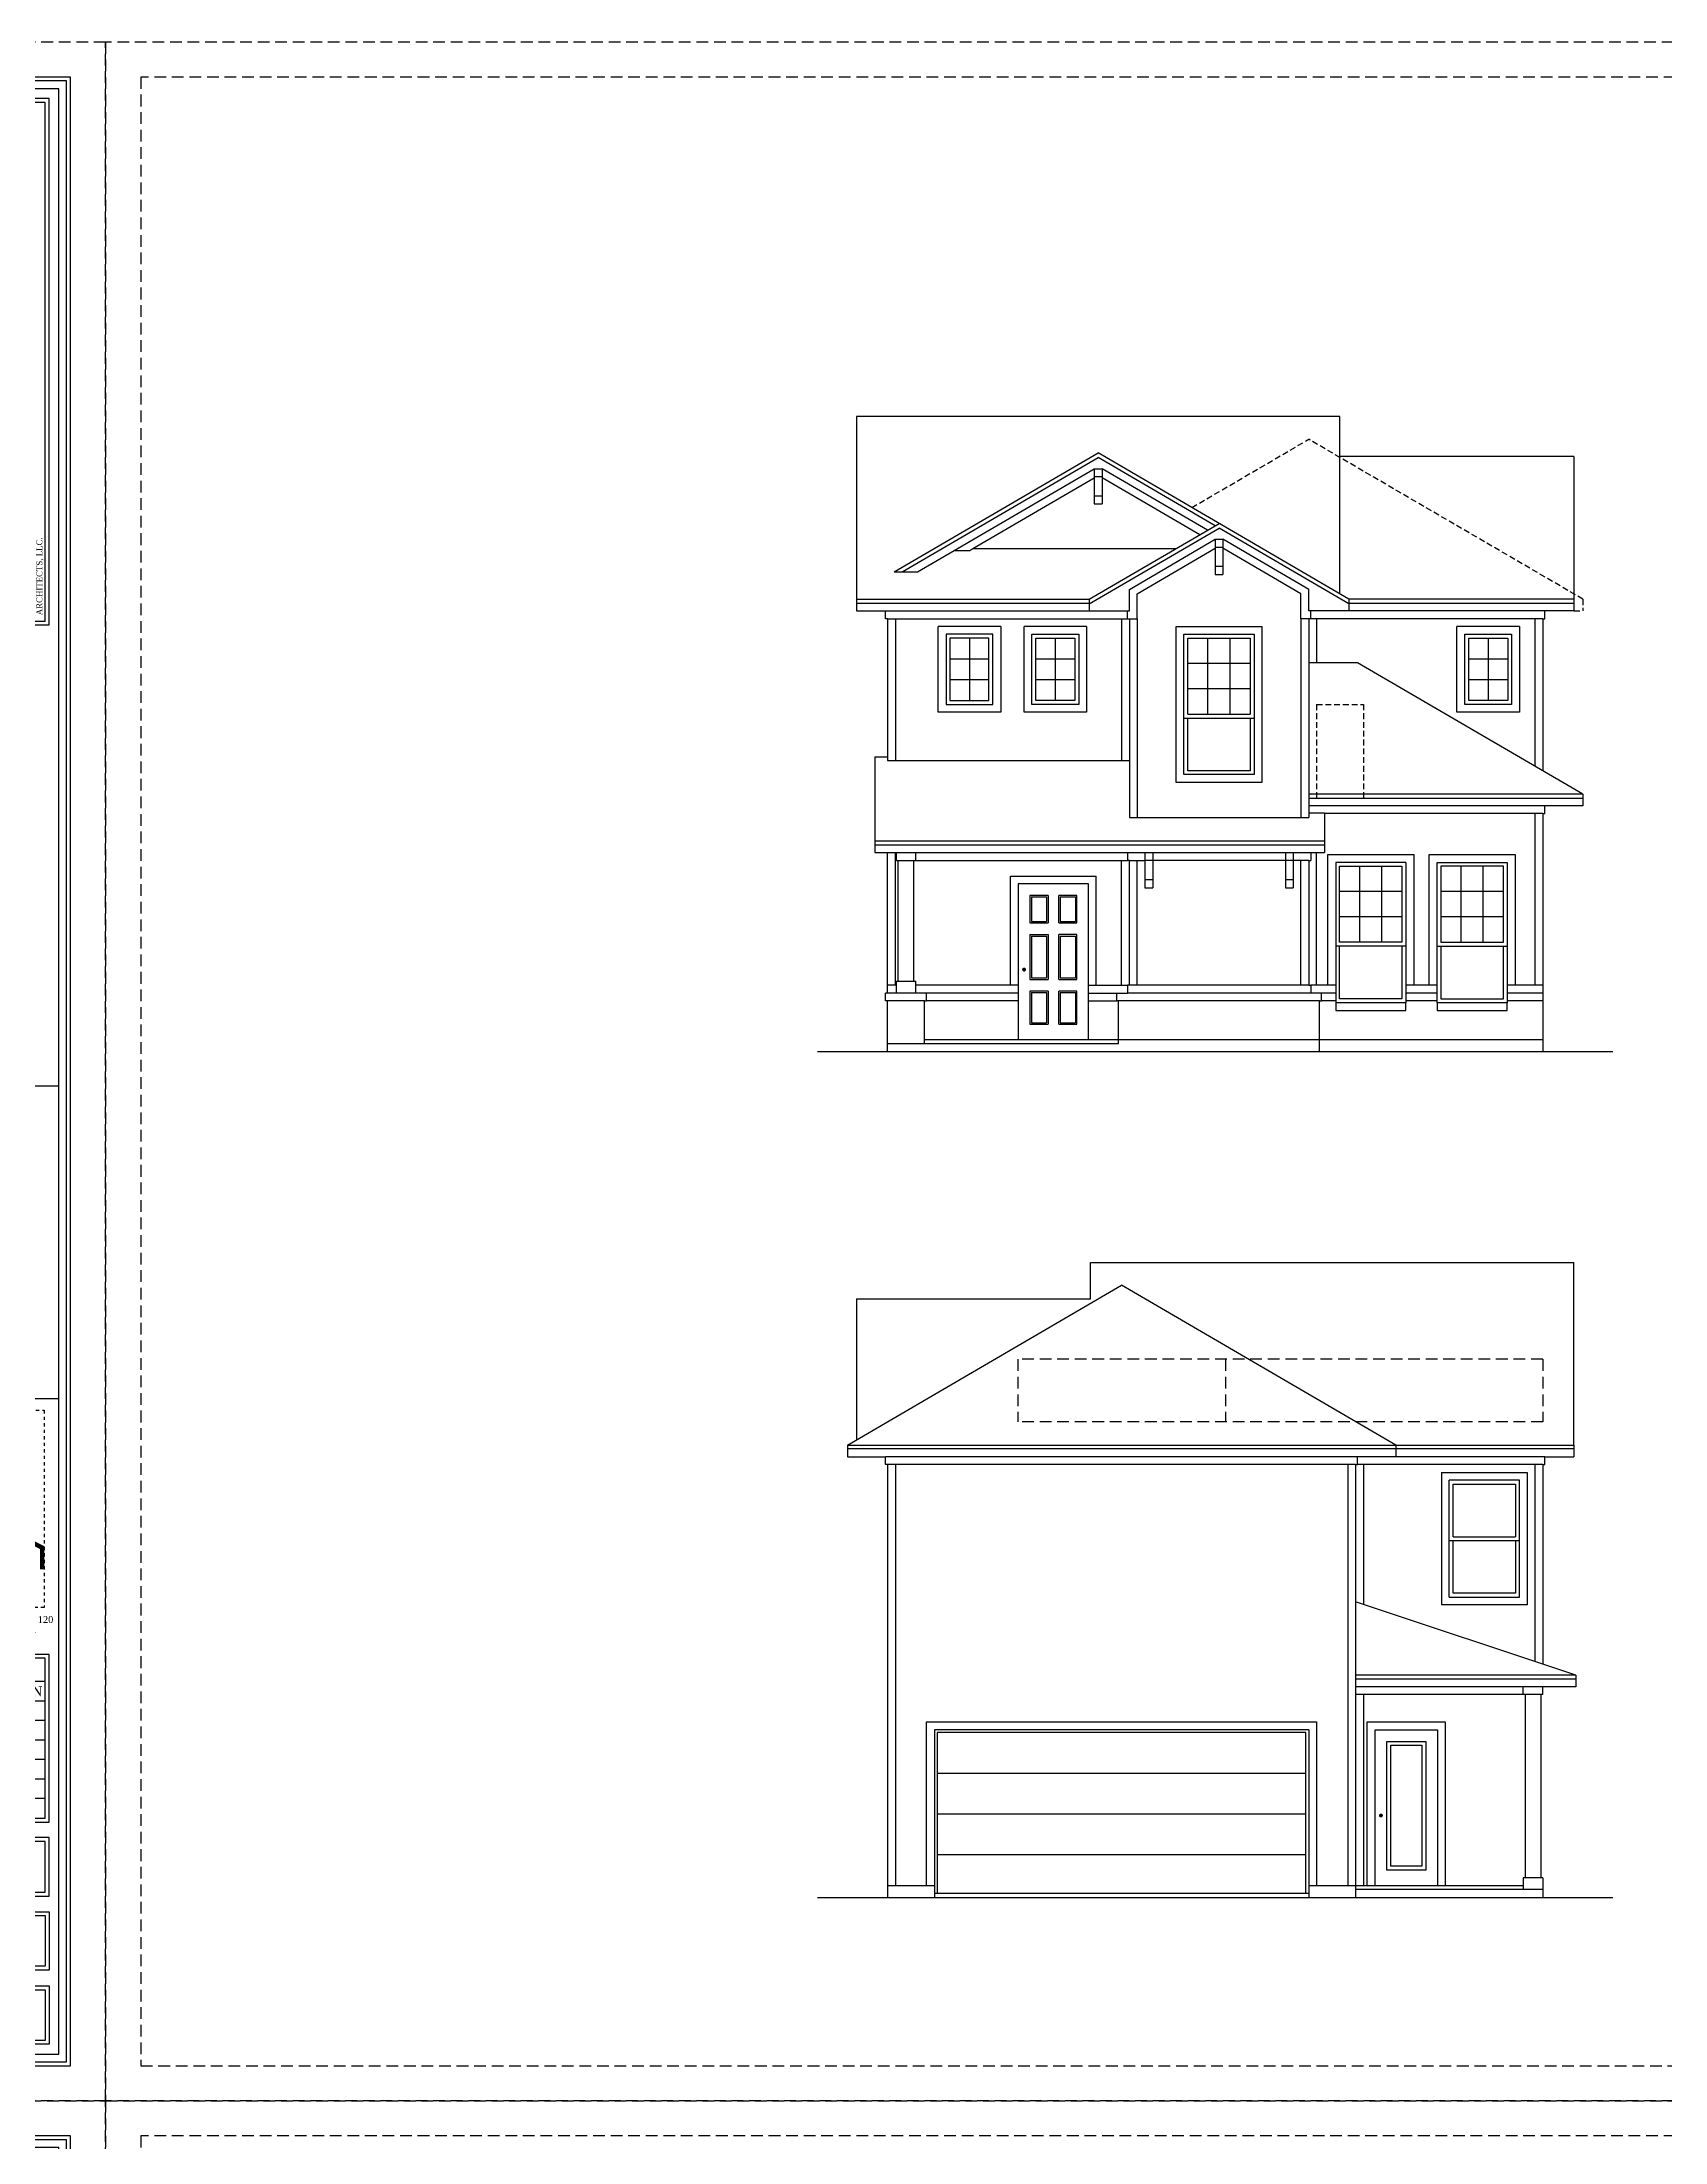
# Model space of a CAD drawing. Header units: inches. Extents: x 1062 to 6528, y -11616 to 5280.
# Drawn here: x 3231 to 4064, y -21 to 1056 of the extents above; entities that cross this region are included whole.
import ezdxf
from ezdxf.enums import TextEntityAlignment as Align

# ---------------------------------------------------------------- set-up
doc = ezdxf.new("R2010")
doc.units = ezdxf.units.IN
doc.header["$LTSCALE"] = 24
doc.header["$MEASUREMENT"] = 0
doc.header["$PDMODE"] = 35
doc.header["$PDSIZE"] = 5
for name, pattern in [('DASH', [0.1236, 0.0618, -0.0618]), ('HIDDEN', [0.375, 0.25, -0.125]), ('HIDDEN2', [0.1875, 0.125, -0.0625])]:
    doc.linetypes.add(name, pattern=pattern)
doc.layers.get('Defpoints').update_dxf_attribs({"color": 3, "linetype": 'HIDDEN'})
for name, color, linetype in [('A-WALL', 2, 'CONTINUOUS'), ('ELEV', 2, 'CONTINUOUS'), ('TB', 5, 'CONTINUOUS')]:
    doc.layers.add(name, color=color, linetype=linetype)
doc.styles.add('MtXpl_Century_Gothic', font='GOTHIC.TTF')
doc.styles.add('ROMANT', font='times.ttf')

# ---------------------------------------------------------------- blocks, each defined once
blk = doc.blocks.new('TB MIDTOWN LOGO')
at = {"layer": 'Defpoints', "linetype": 'DASH'}
blk.add_lwpolyline([(-36, 90), (36, 90), (36, 0), (-36, 0)], close=True, dxfattribs=at)
at = {"layer": 'TB', "color": 142, "true_color": 0x30ace0, "const_width": 2}
blk.add_lwpolyline([(-35, 17.39), (-35, 40.89), (-18, 49.39), (-18, 18.39), (-22, 18.39), (-22, 87.39), (-6, 79.39), (-6, 18.39), (-14, 18.39), (-14, 59.39), (-6, 64.72), (2, 59.39), (2, 18.39), (-2, 18.39), (-2, 44.39), (6, 49.72), (14, 44.39), (14, 18.39), (6, 18.39), (6, 56.39), (22, 64.39), (22, 18.39), (18, 18.39), (18, 35.89), (35, 27.39), (35, 17.39)], dxfattribs=at)
at = {"layer": 'TB', "color": 250, "linetype": 'DASH', "true_color": 0x1c2230, "insert": (0, 15.39), "char_height": 9.25, "width": 72, "attachment_point": 2, "style": 'MtXpl_Century_Gothic'}
blk.add_mtext('\\pxqd;MIDTOWN', dxfattribs=at)
at = {"layer": 'TB', "color": 142, "linetype": 'DASH', "true_color": 0x30ace0, "insert": (0, 3.68), "char_height": 3.5, "width": 72, "attachment_point": 2, "style": 'MtXpl_Century_Gothic'}
blk.add_mtext('\\pxqd;ARCHITECTS', dxfattribs=at)
blk = doc.blocks.new('TB CAMDEN 11X17')
at = {"layer": 'Defpoints', "color": 5}
blk.add_lwpolyline([(-1632, 0), (0, 0), (0, 1056), (-1632, 1056)], close=True, dxfattribs=at)
at = {"layer": 'Defpoints', "color": 7, "linetype": 'HIDDEN'}
blk.add_lwpolyline([(-1614, 18), (-512, 18), (-512, 1038), (-1614, 1038)], close=True, dxfattribs=at)
at = {"layer": 'TB', "color": 6}
for p, q in [((-120, 520.6), (-24, 520.6)), ((-120, 360.3), (-24, 360.3)), ((-31, 215), (-113, 215)), ((-31, 205), (-113, 205)), ((-31, 195), (-113, 195)), ((-31, 185), (-113, 185)), ((-31, 175), (-113, 175)), ((-31, 165), (-113, 165)), ((-31, 155), (-113, 155))]:
    blk.add_line(p, q, dxfattribs=at)
at = {"layer": 'TB', "color": 2}
for points in [[(-126, 18), (-18, 18), (-18, 1038), (-126, 1038)], [(-124, 20), (-20, 20), (-20, 1036), (-124, 1036)]]:
    blk.add_lwpolyline(points, close=True, dxfattribs=at)
at = {"layer": 'TB', "color": 6}
for points in [[(-120, 24), (-24, 24), (-24, 1032), (-120, 1032)], [(-115, 757), (-29, 757), (-29, 1027), (-115, 1027)], [(-113, 759), (-31, 759), (-31, 1025), (-113, 1025)], [(-115, 143), (-29, 143), (-29, 229), (-115, 229)], [(-113, 145), (-31, 145), (-31, 227), (-113, 227)], [(-115, 105), (-29, 105), (-29, 135), (-115, 135)], [(-113, 107), (-31, 107), (-31, 133), (-113, 133)], [(-115, 97), (-29, 97), (-29, 67), (-115, 67)], [(-113, 95), (-31, 95), (-31, 69), (-113, 69)], [(-115, 59), (-29, 59), (-29, 29), (-115, 29)], [(-113, 57), (-31, 57), (-31, 31), (-113, 31)]]:
    blk.add_lwpolyline(points, close=True, dxfattribs=at)
at = {"layer": 'TB', "linetype": 'DASH', "xscale": 1.125, "yscale": 1.125, "zscale": 1.125}
blk.add_blockref('TB MIDTOWN LOGO', (-72, 253), dxfattribs=at)
at = {"layer": 'TB', "color": 6, "insert": (-72, 762), "char_height": 3, "width": 260, "attachment_point": 4, "rotation": 90, "style": 'ROMANT'}
blk.add_mtext('\\pxqj;{\\H1.33333x;\\W1.4253;COPYRIGHT, MIDTOWN ARCHITECTS, LLC. - 2024\\P}THESE PLANS ARE INTENDED TO PROVIDE THE BASIC CONSTRUCTION INFORMATION NECESSARY TO  SUBSTANTIALLY COMPLETE THIS STRUCTURE.  THESE PLANS MUST BE VERIFIED AND CHECKED BY THE  BUILDER OR THE PERSON IN AUTHORITY OF THIS PROJECT.  ANY DISCREPANCY, ERROR, AND/OR OMISSION, IF  FOUND, IS TO BE BROUGHT TO THE IMMEDIATE ATTENTION OF THE DESIGNER BEFORE ANY CONSTRUCTION IS  COMMENCED OR PURCHASES MADE.  IT IS RECOMMENDED THAT THE OWNER OR BUILDER OBTAIN  COMPLETE ENGINEERING SERVICES, FOUNDATION, HVAC, AND STRUCTURAL, BEFORE BEGINNING  CONSTRUCTION OF ANY KIND.  NOTE: ALL FEDERAL, STATE, AND LOCAL CODES, ORDINANCES, AND  RESTRICTIONS TAKE PRECEDENCE OVER ANY PART OF THESE PLANS WHICH MAY CONFLICT WITH SAME, AND  MUST BE STRICTLY OBEYED AND FOLLOWED BEFORE AND DURING CONSTRUCTION.  THESE PLANS ARE  COPYRIGHTED AND ARE SUBJECT TO COPYRIGHT PROTECTION AS AN "ARCHITECTURAL WORK" UNDER SEC. 102  OF THE COPYRIGHT ACT, 17 U.S.O. AS AMENDED DECEMBER 1990 AND KNOWN AS ARCHITECTURAL  WORKS COPYRIGHT PROTECTION ACT OF 1990.  THE PROTECTION INCLUDES BUT IS NOT LIMITED TO THE  OVERALL FORM AS WELL AS THE ARRANGEMENT AND COMPOSITION OF SPACES AND ELEMENTS OF THE  DESIGN.  UNDER SUCH PROTECTION, UNAUTHORIZED USE OF THESE PLANS, WORK OR HOME REPRESENTED,  CAN LEGALLY RESULT IN THE CESSATION OF CONSTRUCTION OR BUILDINGS BEING SEIZED AND/ OR MONETARY  COMPENSATION TO MIDTOWN ARCHITECTS, LLC.', dxfattribs=at)
at = {"layer": 'TB', "color": 6, "attachment_point": 5, "style": 'ROMANT'}
for s, insert, char_height, width in [('1801 WITTINGTON PLACE, SUITE 120\\PFARMERS BRANCH, TX 75234\\PPHONE: 972-839-9429', (-72, 241), 3.5, 87.956), ('DESCRIPTION', (-57, 210), 5, 52)]:
    blk.add_mtext(s, dxfattribs=dict(at, insert=insert, char_height=char_height, width=width))
at = {"layer": 'TB', "color": 6, "style": 'ROMANT'}
for tag, p in [('S.NAME.1', (-87, 440.4)), ('S.NAME.2', (-69, 440.4)), ('S.NAME.3', (-51, 440.4))]:
    blk.add_attdef(tag, text='', height=12, rotation=90, dxfattribs=at).set_placement(p, align=Align.MIDDLE_CENTER)
for tag, p in [('SCALE', (-72, 113.5)), ('S.NUMBER', (-72, 37.5))]:
    blk.add_attdef(tag, text='', height=8, dxfattribs=at).set_placement(p, align=Align.MIDDLE_CENTER)
blk = doc.blocks.new('PLAN B')
at = {"layer": 'A-WALL', "color": 1}
blk.add_line((241, 199.4), (216, 199.4), dxfattribs=at)
at = {"layer": 'A-WALL'}
blk.add_line((224, 122.3), (216, 122.3), dxfattribs=at)
at = {"layer": 'Defpoints', "color": 3, "linetype": 'HIDDEN2'}
for p, q in [((156, 279), (216, 314)), ((356.6, 232), (216, 314)), ((356.6, 232), (356.6, 226)), ((352, 226), (356.6, 226)), ((220, 178), (244, 178)), ((220, 178), (220, 130)), ((244, 178), (244, 130)), ((220, 130), (244, 130))]:
    blk.add_line(p, q, dxfattribs=at)
at = {"layer": 'Defpoints', "color": 9, "linetype": 'HIDDEN2'}
blk.add_point((336, 0), dxfattribs=at)
at = {"layer": 'ELEV'}
for p, q in [((-16, 325.7), (-16, 226)), ((232, 325.7), (-16, 325.7)), ((232, 234.7), (232, 325.7)), ((3.4, 246), (108, 307)), ((236.6, 232), (108, 307)), ((352, 305.2), (232, 305.2)), ((352, 305.2), (352, 226)), ((103.4, 232), (170, 270.8)), ((15.3, 246), (34.2, 257)), ((34.2, 257), (42.1, 257)), ((42.1, 257), (43.8, 258)), ((3.4, 246), (15.3, 246)), ((-16, 232), (103.4, 232)), ((103.4, 232), (103.4, 226)), ((352, 232), (236.6, 232)), ((236.6, 232), (236.6, 226)), ((-16, 226), (-1, 226)), ((-1, 222), (-1, 226)), ((0, 222), (-1, 222)), ((0, 222), (0, 149.2)), ((103.4, 226), (123, 226)), ((123, 222), (123, 226)), ((123, 222), (124, 222)), ((124, 222), (124, 120)), ((216, 222), (216, 120)), ((217, 222), (216, 222)), ((236.6, 226), (217, 226)), ((217, 222), (217, 226)), ((336, 222), (336, 144)), ((336, 222), (337, 222)), ((352, 226), (337, 226)), ((337, 222), (337, 226)), ((356.6, 132), (241, 199.4)), ((-6.5, 151.2), (-6.5, 102)), ((-6.5, 151.2), (0, 151.2)), ((356.6, 132), (216, 132)), ((356.6, 132), (356.6, 126)), ((224, 122.3), (224, 102)), ((336, 122), (336, 0)), ((336, 122), (337, 122)), ((356.6, 126), (337, 126)), ((337, 122), (337, 126)), ((-6.5, 108), (224, 108)), ((-6.5, 102), (4.5, 102)), ((4.5, 98), (4.5, 102)), ((4.5, 98), (5.5, 98)), ((5.5, 36), (5.5, 98)), ((13.5, 36), (13.5, 98)), ((13.5, 98), (14.5, 98)), ((14.5, 102), (123, 102)), ((14.5, 98), (14.5, 102)), ((123, 102), (123, 98)), ((124, 98), (123, 98)), ((124, 34), (124, 98)), ((216, 98), (216, 34)), ((216, 98), (217, 98)), ((217, 102), (217, 98)), ((217, 102), (224, 102)), ((4.5, 30), (4.5, 36)), ((4.5, 36), (5.5, 36)), ((13.5, 36), (14.5, 36)), ((14.5, 30), (14.5, 36)), ((124, 34), (123, 34)), ((123, 34), (123, 30)), ((216, 34), (217, 34)), ((217, 34), (217, 30)), ((20, 30), (-1, 30)), ((-1, 26), (-1, 30)), ((0, 26), (-1, 26)), ((0, 0), (0, 26)), ((19, 4), (19, 26)), ((19, 26), (20, 26)), ((20, 26), (20, 30)), ((117.5, 26), (117.5, 30)), ((117.5, 30), (123, 30)), ((118.5, 26), (117.5, 26)), ((118.5, 4), (118.5, 26)), ((222.5, 30), (217, 30)), ((221.5, 0), (221.5, 26)), ((221.5, 26), (222.5, 26)), ((222.5, 26), (222.5, 30)), ((118.5, 4), (19, 4))]:
    blk.add_line(p, q, dxfattribs=at)
at = {"layer": 'ELEV', "color": 4}
for p, q in [((7.4, 246), (108, 304.7)), ((168, 269.7), (108, 304.7)), ((103.4, 229.7), (170, 268.5)), ((236.6, 229.7), (170, 268.5)), ((-16, 230), (103.4, 230)), ((236.6, 230), (352, 230)), ((52, 212), (32, 212)), ((32, 212), (32, 180)), ((42, 212), (42, 180)), ((52, 180), (52, 212)), ((76, 212), (96, 212)), ((76, 180), (76, 212)), ((86, 212), (86, 180)), ((96, 212), (96, 180)), ((154, 212), (186, 212)), ((154, 173), (154, 212)), ((164.3, 173), (164.3, 212)), ((175.7, 173), (175.7, 212)), ((186, 212), (186, 173)), ((298, 212), (318, 212)), ((298, 180), (298, 212)), ((308, 212), (308, 180)), ((318, 212), (318, 180)), ((52, 201.3), (32, 201.3)), ((96, 201.3), (76, 201.3)), ((186, 199), (154, 199)), ((318, 201.3), (298, 201.3)), ((52, 190.7), (32, 190.7)), ((96, 190.7), (76, 190.7)), ((186, 186), (154, 186)), ((318, 190.7), (298, 190.7)), ((32, 180), (52, 180)), ((96, 180), (76, 180)), ((154, 173), (186, 173)), ((318, 180), (298, 180)), ((152, 171), (188, 171)), ((154, 144), (154, 171)), ((186, 171), (186, 144)), ((186, 144), (154, 144)), ((216, 130), (356.6, 130)), ((-6.5, 106), (224, 106)), ((231.8, 56), (231.8, 95)), ((231.8, 95), (263.8, 95)), ((242.1, 56), (242.1, 95)), ((253.4, 56), (253.4, 95)), ((263.8, 95), (263.8, 56)), ((283.8, 95), (283.8, 56)), ((315.8, 95), (283.8, 95)), ((294.1, 56), (294.1, 95)), ((305.4, 56), (305.4, 95)), ((315.8, 56), (315.8, 95)), ((82.3, 80), (73, 80)), ((73, 80), (73, 66)), ((73.8, 79.3), (81.5, 79.3)), ((73.8, 79.3), (73.8, 66.7)), ((81.5, 79.3), (81.5, 66.7)), ((82.3, 80), (82.3, 66)), ((97, 80), (87.8, 80)), ((87.8, 66), (87.8, 80)), ((88.5, 79.3), (96.3, 79.3)), ((88.5, 79.3), (88.5, 66.7)), ((96.3, 79.3), (96.3, 66.7)), ((97, 66), (97, 80)), ((263.8, 82), (231.8, 82)), ((315.8, 82), (283.8, 82)), ((73, 66), (82.3, 66)), ((73.8, 66.7), (81.5, 66.7)), ((87.8, 66), (97, 66)), ((88.5, 66.7), (96.3, 66.7)), ((263.8, 69), (231.8, 69)), ((315.8, 69), (283.8, 69)), ((73, 60), (82.3, 60)), ((73, 60), (73, 37)), ((73.8, 59.2), (81.5, 59.2)), ((73.8, 59.2), (73.8, 37.8)), ((81.5, 59.2), (81.5, 37.8)), ((82.3, 60), (82.3, 37)), ((97, 60), (87.8, 60)), ((87.8, 37), (87.8, 60)), ((88.5, 59.2), (96.3, 59.2)), ((88.5, 59.2), (88.5, 37.8)), ((96.3, 59.2), (96.3, 37.8)), ((97, 37), (97, 60)), ((265.8, 54), (229.8, 54)), ((263.8, 56), (231.8, 56)), ((231.8, 27), (231.8, 54)), ((263.8, 54), (263.8, 27)), ((281.8, 54), (317.8, 54)), ((283.8, 56), (315.8, 56)), ((283.8, 54), (283.8, 27)), ((315.8, 27), (315.8, 54)), ((73, 37), (82.3, 37)), ((73.8, 37.8), (81.5, 37.8)), ((87.8, 37), (97, 37)), ((88.5, 37.8), (96.3, 37.8)), ((73, 31), (73, 14)), ((82.3, 31), (73, 31)), ((73.8, 30.3), (81.5, 30.3)), ((73.8, 30.3), (73.8, 14.7)), ((81.5, 30.3), (81.5, 14.7)), ((82.3, 31), (82.3, 14)), ((87.8, 14), (87.8, 31)), ((97, 31), (87.8, 31)), ((88.5, 30.3), (96.3, 30.3)), ((88.5, 30.3), (88.5, 14.7)), ((96.3, 30.3), (96.3, 14.7)), ((97, 14), (97, 31)), ((263.8, 27), (231.8, 27)), ((283.8, 27), (315.8, 27)), ((73, 14), (82.3, 14)), ((73.8, 14.7), (81.5, 14.7)), ((87.8, 14), (97, 14)), ((88.5, 14.7), (96.3, 14.7)), ((118.5, 6), (19, 6))]:
    blk.add_line(p, q, dxfattribs=at)
at = {"layer": 'ELEV', "color": 1}
for p, q in [((34.2, 257), (106, 298.9)), ((106, 298.9), (106, 280.9)), ((106, 298.9), (110, 298.9)), ((106, 294.9), (110, 294.9)), ((164, 267.4), (110, 298.9)), ((110, 298.9), (110, 280.9)), ((110, 284.9), (106, 284.9)), ((106, 280.9), (110, 280.9)), ((124, 237), (168, 262.7)), ((168, 262.7), (168, 244.7)), ((168, 262.7), (172, 262.7)), ((168, 258.7), (172, 258.7)), ((216, 237), (172, 262.7)), ((172, 262.7), (172, 244.7)), ((43.8, 258), (148, 258)), ((172, 248.7), (168, 248.7)), ((124, 226), (124, 237)), ((168, 244.7), (172, 244.7)), ((216, 226), (216, 237)), ((-1, 226), (103.4, 226)), ((123, 226), (124, 226)), ((217, 226), (216, 226)), ((337, 226), (236.6, 226)), ((54, 214), (30, 214)), ((30, 214), (30, 178)), ((54, 178), (54, 214)), ((74, 214), (98, 214)), ((74, 178), (74, 214)), ((98, 214), (98, 178)), ((152, 214), (188, 214)), ((152, 142), (152, 214)), ((188, 214), (188, 142)), ((296, 214), (320, 214)), ((296, 178), (296, 214)), ((320, 214), (320, 178)), ((30, 178), (54, 178)), ((98, 178), (74, 178)), ((320, 178), (296, 178)), ((0, 149.2), (124, 149.2)), ((188, 142), (152, 142)), ((124, 120), (216, 120)), ((337, 126), (216, 126)), ((0, 30), (0, 102)), ((4.5, 102), (14.5, 102)), ((14.5, 98), (123, 98)), ((123, 102), (217, 102)), ((132, 102), (132, 84)), ((136, 98), (132, 98)), ((136, 102), (136, 84)), ((204, 102), (204, 84)), ((208, 98), (204, 98)), ((208, 102), (208, 84)), ((265.8, 97), (229.8, 97)), ((229.8, 97), (229.8, 25)), ((265.8, 97), (265.8, 25)), ((281.8, 97), (317.8, 97)), ((281.8, 25), (281.8, 97)), ((317.8, 97), (317.8, 25)), ((136, 88), (132, 88)), ((208, 88), (204, 88)), ((103, 86), (67, 86)), ((67, 86), (67, 6)), ((103, 6), (103, 86)), ((132, 84), (136, 84)), ((204, 84), (208, 84)), ((67, 30), (20, 30)), ((103, 30), (117.5, 30)), ((217, 30), (123, 30)), ((229.8, 30), (222.5, 30)), ((281.8, 30), (265.8, 30)), ((336, 30), (317.8, 30))]:
    blk.add_line(p, q, dxfattribs=at)
at = {"layer": 'ELEV', "color": 6}
for p, q in [((43.8, 258), (106, 294.3)), ((160.1, 265), (110, 294.3)), ((128, 234.8), (168, 258.1)), ((212, 234.8), (172, 258.1)), ((128, 222), (128, 234.8)), ((212, 222), (212, 234.8)), ((0, 222), (123, 222)), ((4, 222), (4, 149.2)), ((26, 174), (26, 218)), ((58, 218), (26, 218)), ((58, 218), (58, 174)), ((102, 218), (70, 218)), ((70, 174), (70, 218)), ((102, 218), (102, 174)), ((120, 222), (120, 149.2)), ((124, 222), (128, 222)), ((128, 222), (128, 120)), ((148, 218), (192, 218)), ((148, 138), (148, 218)), ((192, 218), (192, 138)), ((212, 222), (212, 120)), ((216, 222), (212, 222)), ((336, 222), (217, 222)), ((220, 222), (220, 199.4)), ((324, 218), (292, 218)), ((292, 174), (292, 218)), ((324, 218), (324, 174)), ((332, 222), (332, 146.3)), ((58, 174), (26, 174)), ((102, 174), (70, 174)), ((324, 174), (292, 174)), ((192, 138), (148, 138)), ((336, 122), (224, 122)), ((332, 122), (332, 34)), ((4, 34), (4, 102)), ((5.5, 98), (13.5, 98)), ((120, 34), (120, 98)), ((124, 98), (132, 98)), ((128, 34), (128, 98)), ((204, 98), (136, 98)), ((216, 98), (208, 98)), ((212, 34), (212, 98)), ((220, 34), (220, 102)), ((225.8, 34), (225.8, 101)), ((225.8, 101), (269.8, 101)), ((269.8, 101), (269.8, 34)), ((277.8, 101), (321.8, 101)), ((277.8, 34), (277.8, 101)), ((321.8, 101), (321.8, 34)), ((63, 34), (63, 90)), ((63, 90), (107, 90)), ((107, 34), (107, 90)), ((4.5, 34), (0, 34)), ((5.5, 36), (13.5, 36)), ((67, 34), (14.5, 34)), ((103, 34), (123, 34)), ((216, 34), (124, 34)), ((229.8, 34), (217, 34)), ((281.8, 34), (265.8, 34)), ((336, 34), (317.8, 34)), ((19, 26), (0, 26)), ((67, 26), (20, 26)), ((103, 26), (117.5, 26)), ((221.5, 26), (118.5, 26)), ((229.8, 26), (222.5, 26)), ((229.8, 25), (229.8, 25)), ((281.8, 26), (265.8, 26)), ((281.8, 25), (281.8, 25)), ((336, 26), (317.8, 26)), ((19, 4), (0, 4)), ((336, 6), (118.5, 6))]:
    blk.add_line(p, q, dxfattribs=at)
at = {"layer": 'ELEV', "color": 3}
blk.add_line((-36, 0), (372, 0), dxfattribs=at)
at = {"layer": 'ELEV', "color": 4, "const_width": 1}
blk.add_lwpolyline([(70.5, 42, 1), (69.5, 42, 1)], format="xyb", close=True, dxfattribs=at)
at = {"layer": 'ELEV', "color": 6}
for points in [[(265.8, 25), (229.8, 25), (229.8, 21), (265.8, 21)], [(317.8, 25), (281.8, 25), (281.8, 21), (317.8, 21)]]:
    blk.add_lwpolyline(points, close=True, dxfattribs=at)

msp = doc.modelspace()

# ---------------------------------------------------------------- linework, layer by layer
at = {"layer": 'A-WALL'}
for p in [(4017, 336.34305), (4002, 330.34305)]:
    msp.add_line(p, (4017, 330.34305), dxfattribs=at)
at = {"layer": 'Defpoints'}
for p, q in [((3731.76495, 380.34305), (3731.76495, 348.34305)), ((4001, 380.34305), (3731.76495, 380.34305)), ((3838.23505, 380.34305), (3838.23505, 348.34305)), ((4001, 380.34305), (4001, 348.34305)), ((4001, 348.34305), (3731.76495, 348.34305))]:
    msp.add_line(p, q, dxfattribs=at)
at = {"layer": 'Defpoints', "color": 9, "linetype": 'HIDDEN2'}
msp.add_point((4001, 104.34305), dxfattribs=at)
at = {"layer": 'ELEV'}
for p, q in [((3769, 430.00971), (4017, 430.00971)), ((3769, 411.30138), (3769, 430.00971)), ((4017, 336.34305), (4017, 430.00971)), ((3644.42857, 336.34305), (3785, 418.34305)), ((3649, 411.30138), (3649, 339.00971)), ((3649, 411.30138), (3769, 411.30138)), ((3925.57143, 336.34305), (3785, 418.34305)), ((3644.42857, 336.34305), (4017, 336.34305)), ((3644.42857, 336.34305), (3644.42857, 330.34305)), ((3925.57143, 336.34305), (3925.57143, 330.34305)), ((3644.42857, 330.34305), (3664, 330.34305)), ((3664, 326.34305), (3664, 330.34305)), ((3665, 326.34305), (3664, 326.34305)), ((3665, 326.34305), (3665, 104.34305)), ((3905, 326.34305), (3905, 104.34305)), ((3905, 326.34305), (3906, 326.34305)), ((3925.57143, 330.34305), (3906, 330.34305)), ((3906, 326.34305), (3906, 330.34305)), ((4001, 326.34305), (4001, 224.00971)), ((4001, 326.34305), (4002, 326.34305)), ((4002, 326.34305), (4002, 330.34305)), ((4018, 218.34305), (3905, 256.00971)), ((4018, 218.34305), (3905, 218.34305)), ((4018, 218.34305), (4018, 212.34305)), ((3991, 212.34305), (3905, 212.34305)), ((3991, 208.34305), (3991, 212.34305)), ((3992, 208.34305), (3991, 208.34305)), ((3992, 208.34305), (3992, 114.34305)), ((4000, 208.34305), (4000, 114.34305)), ((4001, 208.34305), (4000, 208.34305)), ((4018, 212.34305), (4001, 212.34305)), ((4001, 208.34305), (4001, 212.34305)), ((4001, 108.34305), (3905, 108.34305)), ((3991, 114.34305), (3991, 108.34305)), ((3992, 114.34305), (3991, 114.34305)), ((4001, 114.34305), (4000, 114.34305)), ((4001, 114.34305), (4001, 104.34305))]:
    msp.add_line(p, q, dxfattribs=at)
at = {"layer": 'ELEV', "color": 4}
for p, q in [((4017, 334.34305), (3644.42857, 334.34305)), ((3955, 289.34305), (3955, 316.34305)), ((3955, 316.34305), (3987, 316.34305)), ((3987, 316.34305), (3987, 289.34305)), ((3953, 287.34305), (3989, 287.34305)), ((3955, 289.34305), (3987, 289.34305)), ((3955, 260.34305), (3955, 287.34305)), ((3987, 287.34305), (3987, 260.34305)), ((3987, 260.34305), (3955, 260.34305)), ((4018, 216.34305), (3905, 216.34305)), ((3690.5, 188.84305), (3690.5, 106.34305)), ((3879.5, 188.84305), (3690.5, 188.84305)), ((3879.5, 106.34305), (3879.5, 188.84305)), ((3923, 182.34305), (3939, 182.34305)), ((3923, 120.34305), (3923, 182.34305)), ((3939, 182.34305), (3939, 120.34305)), ((3879.5, 167.96805), (3690.5, 167.96805)), ((3879.5, 147.09305), (3690.5, 147.09305)), ((3879.5, 126.21805), (3690.5, 126.21805)), ((3939, 120.34305), (3923, 120.34305)), ((3991, 110.34305), (3905, 110.34305))]:
    msp.add_line(p, q, dxfattribs=at)
at = {"layer": 'ELEV', "color": 1}
for p, q in [((3906, 330.34305), (3664, 330.34305)), ((4002, 330.34305), (3925.57143, 330.34305)), ((3953, 258.34305), (3953, 318.34305)), ((3989, 318.34305), (3953, 318.34305)), ((3989, 258.34305), (3989, 318.34305)), ((3953, 258.34305), (3989, 258.34305)), ((3991, 208.34305), (3905, 208.34305)), ((4001, 212.34305), (3991, 212.34305)), ((3689, 190.34305), (3689, 104.34305)), ((3881, 190.34305), (3689, 190.34305)), ((3881, 190.34305), (3881, 104.34305)), ((3915, 110.34305), (3915, 190.34305)), ((3915, 190.34305), (3947, 190.34305)), ((3921, 118.34305), (3921, 184.34305)), ((3921, 184.34305), (3941, 184.34305)), ((3941, 184.34305), (3941, 118.34305)), ((3947, 190.34305), (3947, 110.34305)), ((3941, 118.34305), (3921, 118.34305))]:
    msp.add_line(p, q, dxfattribs=at)
at = {"layer": 'ELEV', "color": 6}
for p, q in [((3905, 326.34305), (3665, 326.34305)), ((3669, 326.34305), (3669, 110.34305)), ((3901, 326.34305), (3901, 110.34305)), ((4001, 326.34305), (3906, 326.34305)), ((3909, 326.34305), (3909, 254.67638)), ((3997, 326.34305), (3997, 225.34305)), ((3949, 322.34305), (3993, 322.34305)), ((3949, 322.34305), (3949, 254.34305)), ((3993, 322.34305), (3993, 254.34305)), ((3993, 254.34305), (3949, 254.34305)), ((3909, 208.34305), (3909, 110.34305)), ((4000, 208.34305), (3992, 208.34305)), ((3685, 110.34305), (3685, 194.34305)), ((3685, 194.34305), (3885, 194.34305)), ((3885, 194.34305), (3885, 110.34305)), ((3911, 194.34305), (3951, 194.34305)), ((3911, 110.34305), (3911, 194.34305)), ((3951, 194.34305), (3951, 110.34305)), ((3689, 110.34305), (3665, 110.34305)), ((3905, 110.34305), (3881, 110.34305)), ((4000, 114.34305), (3992, 114.34305)), ((3881, 106.34305), (3689, 106.34305))]:
    msp.add_line(p, q, dxfattribs=at)
at = {"layer": 'ELEV', "color": 3}
msp.add_line((3629, 104.34305), (4037, 104.34305), dxfattribs=at)
at = {"layer": 'ELEV', "color": 4}
msp.add_lwpolyline([(3917.5, 146.34305, 1, 1, -1), (3918.5, 146.34305, 1, 1, -1)], format="xyseb", close=True, dxfattribs=at)

# ---------------------------------------------------------------- block references
at = {"layer": 'ELEV'}
msp.add_blockref('PLAN B', (3665, 538.21105), dxfattribs=at)
at = {"layer": 'TB'}
for p in [(3264, 0), (4896, 0), (3264, -1056), (4896, -1056)]:
    msp.add_blockref('TB CAMDEN 11X17', p, dxfattribs=at)

doc.saveas('drawing.dxf')
